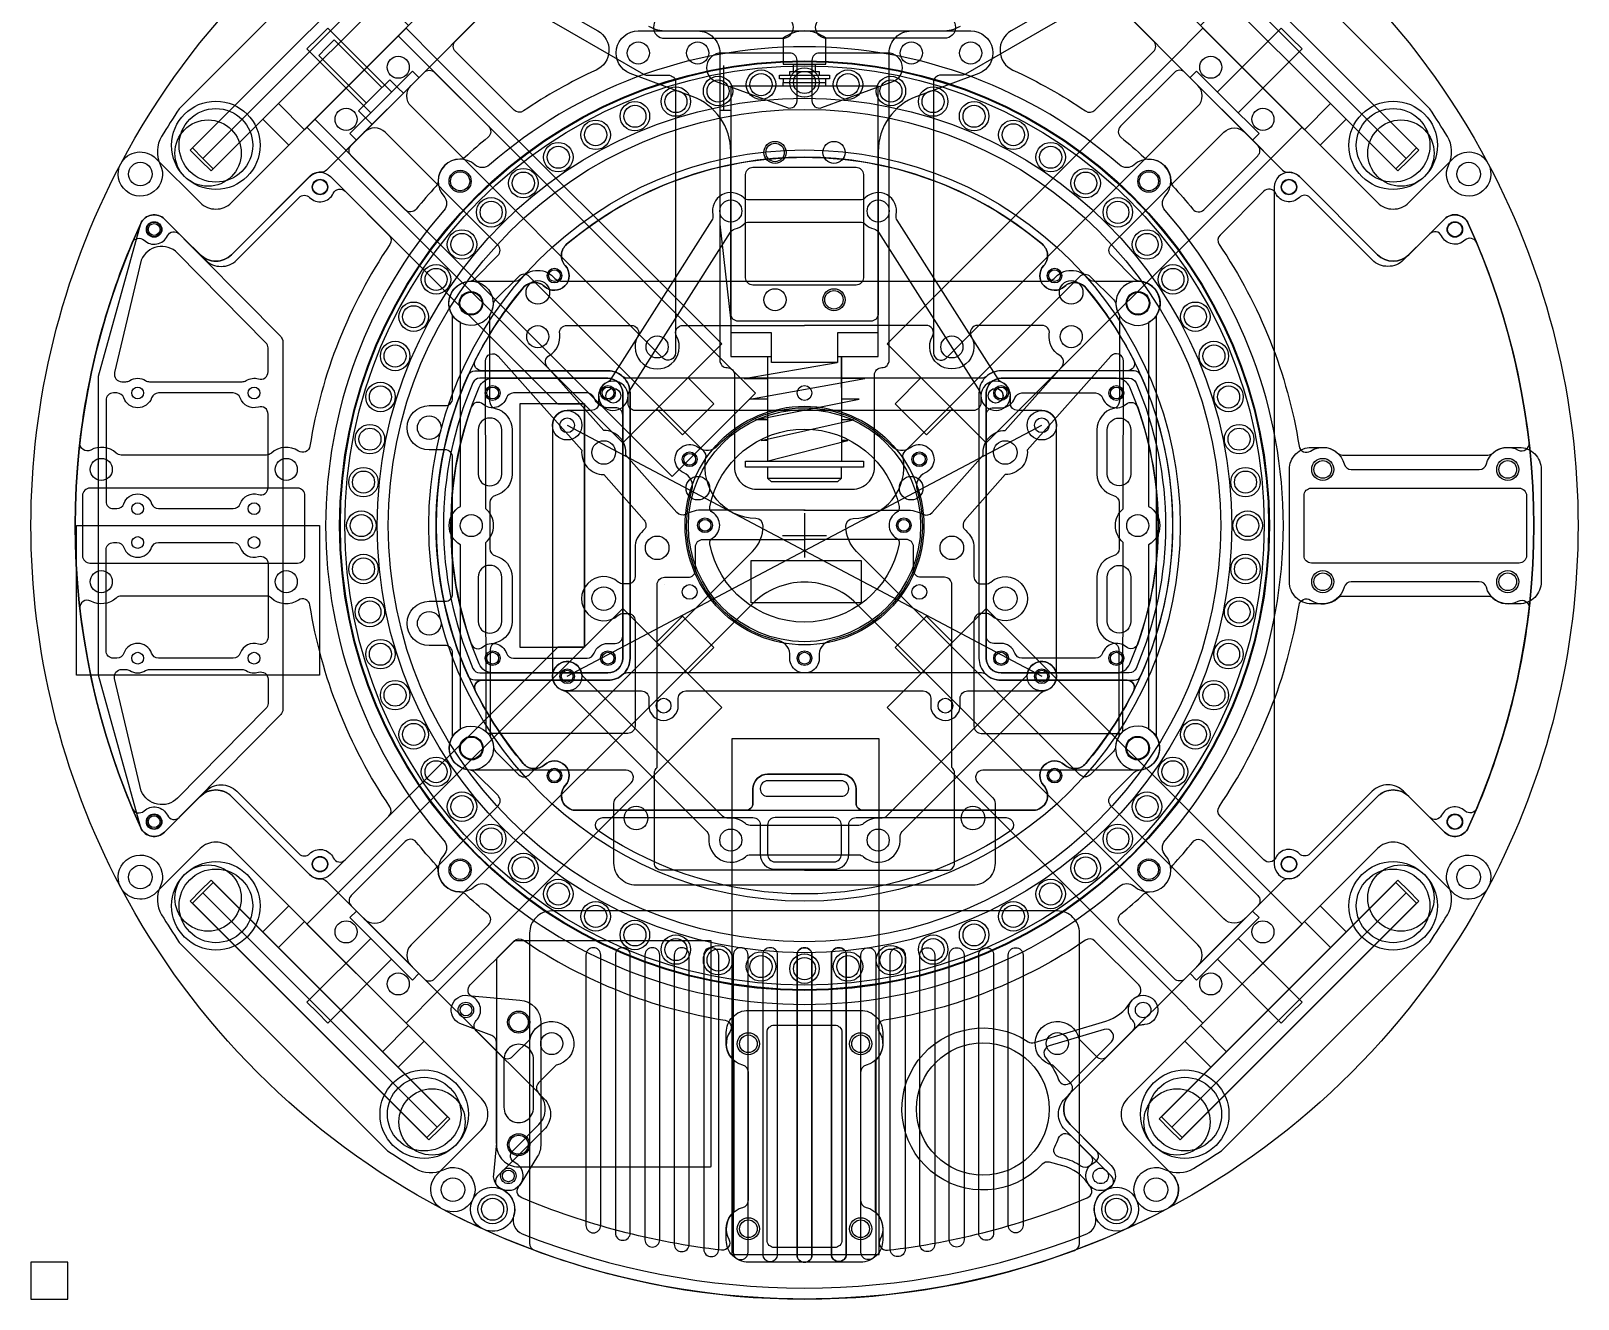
# Model space of a CAD drawing. Header units: inches. Extents: x 0 to 552, y 0 to 501.
# Drawn here: x 0 to 210, y 0 to 172.1 of the extents above; entities that cross this region are included whole.
import ezdxf

# ---------------------------------------------------------------- set-up
doc = ezdxf.new("R2010")
doc.units = ezdxf.units.IN
doc.header["$MEASUREMENT"] = 0
for name, color, linetype in [('2段目', 200, 'Continuous'), ('3段目', 1, 'Continuous'), ('MD', 4, 'Continuous'), ('omni wheel', 4, 'Continuous'), ('omni2', 4, 'Continuous'), ('カバー', 6, 'Continuous'), ('キッカー', 2, 'Continuous'), ('マウス', 4, 'Continuous'), ('モーター', 1, 'Continuous'), ('ラインセンサ', 3, 'Continuous'), ('ラインセンサカバー', 150, 'Continuous'), ('基板', 4, 'Continuous'), ('穴', 3, 'Continuous'), ('足回り', 240, 'Continuous'), ('部品', 2, 'Continuous')]:
    doc.layers.add(name, color=color, linetype=linetype)

# ---------------------------------------------------------------- blocks, each defined once
blk = doc.blocks.new('*U3')
at = {"layer": 'ラインセンサ'}
for radius in [2, 1.5]:
    blk.add_circle((0, 0), radius, dxfattribs=at)
blk = doc.blocks.new('*U4')
at = {"layer": 'ラインセンサ', "color": 0, "linetype": 'ByBlock', "lineweight": -2, "transparency": 16777216}
for p, rotation in [((93.27, 163.99), 11.25), ((99.1, 164.86), 5.624999999999975), ((110.9, 164.86), 354.3750000000002), ((116.73, 163.99), 348.75), ((87.54, 162.56), 16.87500000000001), ((122.46, 162.56), 343.125), ((81.98, 160.57), 22.50000000000002), ((128.02, 160.57), 337.5), ((76.65, 158.05), 28.12500000000003), ((133.35, 158.05), 331.8750000000001), ((71.58, 155.01), 33.75000000000003), ((138.42, 155.01), 326.2500000000001), ((66.84, 151.49), 39.37500000000003), ((143.16, 151.49), 320.6250000000001), ((62.47, 147.53), 45.00000000000002), ((147.53, 147.53), 315), ((58.51, 143.16), 50.62500000000003), ((151.49, 143.16), 309.375), ((54.99, 138.42), 56.25000000000001), ((155.01, 138.42), 303.75), ((51.95, 133.35), 61.87500000000003), ((158.05, 133.35), 298.1250000000001), ((49.43, 128.02), 67.50000000000003), ((160.57, 128.02), 292.5), ((47.44, 122.46), 73.125), ((162.56, 122.46), 286.875), ((46.01, 116.73), 78.75000000000004), ((163.99, 116.73), 281.25), ((45.14, 110.9), 84.37500000000001), ((164.86, 110.9), 275.625), ((44.85, 105), 90.00000000000006), ((165.15, 105), 270.0000000000001), ((45.14, 99.1), 95.62500000000006), ((164.86, 99.1), 264.3750000000001), ((46.01, 93.27), 101.25), ((163.99, 93.27), 258.75), ((47.44, 87.54), 106.875), ((162.56, 87.54), 253.125), ((49.43, 81.98), 112.5), ((160.57, 81.98), 247.5), ((51.95, 76.65), 118.125), ((158.05, 76.65), 241.8750000000001), ((54.99, 71.58), 123.75), ((155.01, 71.58), 236.2500000000001), ((58.51, 66.84), 129.375), ((151.49, 66.84), 230.6250000000001), ((62.47, 62.47), 135), ((147.53, 62.47), 225), ((66.84, 58.51), 140.625), ((143.16, 58.51), 219.375), ((71.58, 54.99), 146.25), ((138.42, 54.99), 213.75), ((76.65, 51.95), 151.875), ((133.35, 51.95), 208.125), ((81.98, 49.43), 157.5), ((128.02, 49.43), 202.5), ((87.54, 47.44), 163.125), ((93.27, 46.01), 168.75), ((116.73, 46.01), 191.2499999999999), ((122.46, 47.44), 196.875), ((99.1, 45.14), 174.3750000000001), ((105, 44.85), 180), ((110.9, 45.14), 185.625)]:
    blk.add_blockref('*U3', p, dxfattribs=dict(at, rotation=rotation))
blk.add_blockref('*U3', (105, 165.15), dxfattribs=at)

msp = doc.modelspace()

# ---------------------------------------------------------------- linework, layer by layer
for points in [[(55.87, 12.2, -0.504614), (55.16, 16.97), (61.16, 22.98, 0.414214), (61.16, 27.22), (44.19, 44.19), (27.22, 61.16, 0.414214), (22.98, 61.16), (16.97, 55.16, -0.504614), (12.2, 55.87, -0.248358), (12.2, 154.13, -0.504614), (16.97, 154.84), (22.98, 148.84, 0.414214), (27.22, 148.84), (44.19, 165.81), (60.59, 182.21, 0.198912)], [(149.41, 182.21), (165.81, 165.81), (182.78, 148.84, 0.414214), (187.02, 148.84), (193.03, 154.84, -0.504614), (197.8, 154.13, -0.248358), (197.8, 55.87, -0.504614), (193.03, 55.16), (187.02, 61.16, 0.414214), (182.78, 61.16), (165.81, 44.19), (148.84, 27.22, 0.414214), (148.84, 22.98), (154.84, 16.97, -0.504614), (154.13, 12.2, -0.248358), (55.87, 12.2)], [(86, 171.15), (102, 171.15, 0.414214), (103.5, 172.65), (103.5, 172.65, 0.414214), (102, 174.15), (86, 174.15, 0.414214), (84.5, 172.65), (84.5, 172.65, 0.414214), (86, 171.15)], [(124, 171.15), (108, 171.15, -0.414214), (106.5, 172.65), (106.5, 172.65, -0.414214), (108, 174.15), (124, 174.15, -0.414214), (125.5, 172.65), (125.5, 172.65, -0.414214), (124, 171.15)], [(12.23, 114.58, -0.186551), (11.56, 114.84, 0.318713), (8.11, 115.26, -0.606623), (6.64, 116.25, -0.071214), (13.75, 143.39, -0.522233), (15.35, 143.74, 0.507276), (18.53, 144.33, -0.517638), (20.13, 144.61), (23.68, 141.06, 0.414214), (27.93, 141.06), (36.41, 149.55, -0.414214), (37.82, 149.55, 0.517638), (41.04, 150.1, -0.517638), (42.65, 150.38), (48.6, 144.43, -0.359722), (48.72, 143.16, 0.109571), (37.86, 115.79, -0.546607), (36.32, 115.11, 0.344527), (32.63, 114.84, -0.186551), (31.96, 114.58), (12.23, 114.58)], [(197.77, 114.58, 0.186551), (198.44, 114.84, -0.318713), (201.89, 115.26, 0.606623), (203.36, 116.25, 0.071214), (196.25, 143.39, 0.522233), (194.65, 143.74, -0.507276), (191.47, 144.33, 0.517638), (189.87, 144.61), (186.32, 141.06, -0.414214), (182.07, 141.06), (173.59, 149.55, 0.414214), (172.18, 149.55, -0.517638), (168.96, 150.1, 0.517638), (167.35, 150.38), (161.4, 144.43, 0.359722), (161.28, 143.16, -0.109571), (172.14, 115.79, 0.546607), (173.68, 115.11, -0.344527), (177.37, 114.84, 0.186551), (178.04, 114.58), (197.77, 114.58)], [(12.23, 95.42, 0.186551), (11.56, 95.16, -0.318713), (8.11, 94.74, 0.606623), (6.64, 93.75, 0.071214), (13.75, 66.61, 0.522233), (15.35, 66.26, -0.507276), (18.53, 65.67, 0.517638), (20.13, 65.39), (23.68, 68.94, -0.414214), (27.93, 68.94), (36.41, 60.45, 0.414214), (37.82, 60.45, -0.517638), (41.04, 59.9, 0.517638), (42.65, 59.62), (48.6, 65.57, 0.359722), (48.72, 66.84, -0.109571), (37.86, 94.21, 0.546607), (36.32, 94.89, -0.344527), (32.63, 95.16, 0.186551), (31.96, 95.42), (12.23, 95.42)], [(197.77, 95.42, -0.186551), (198.44, 95.16, 0.318713), (201.89, 94.74, -0.606623), (203.36, 93.75, -0.071214), (196.25, 66.61, -0.522233), (194.65, 66.26, 0.507276), (191.47, 65.67, -0.517638), (189.87, 65.39), (186.32, 68.94, 0.414214), (182.07, 68.94), (173.59, 60.45, -0.414214), (172.18, 60.45, 0.517638), (168.96, 59.9, -0.517638), (167.35, 59.62), (161.4, 65.57, -0.359722), (161.28, 66.84, 0.109571), (172.14, 94.21, -0.546607), (173.68, 94.89, 0.344527), (177.37, 95.16, -0.186551), (178.04, 95.42), (197.77, 95.42)], [(95.42, 12.23, -0.186551), (95.16, 11.56, 0.318713), (94.74, 8.11, -0.606623), (93.75, 6.64, -0.071214), (66.61, 13.75, -0.522233), (66.26, 15.35, 0.507276), (65.67, 18.53, -0.517638), (65.39, 20.13), (68.94, 23.68, 0.414214), (68.94, 27.93), (60.45, 36.41, -0.414214), (60.45, 37.82, 0.517638), (59.9, 41.04, -0.517638), (59.62, 42.65), (65.57, 48.6, -0.359722), (66.84, 48.72, 0.109571), (94.21, 37.86, -0.546607), (94.89, 36.32, 0.344527), (95.16, 32.63, -0.186551), (95.42, 31.96), (95.42, 12.23)], [(114.58, 12.23, 0.186551), (114.84, 11.56, -0.318713), (115.26, 8.11, 0.606623), (116.25, 6.64, 0.071214), (143.39, 13.75, 0.522233), (143.74, 15.35, -0.507276), (144.33, 18.53, 0.517638), (144.61, 20.13), (141.06, 23.68, -0.414214), (141.06, 27.93), (149.55, 36.41, 0.414214), (149.55, 37.82, -0.517638), (150.1, 41.04, 0.517638), (150.38, 42.65), (144.43, 48.6, 0.359722), (143.16, 48.72, -0.109571), (115.79, 37.86, 0.546607), (115.11, 36.32, -0.344527), (114.84, 32.63, 0.186551), (114.58, 31.96), (114.58, 12.23)]]:
    msp.add_lwpolyline(points, format="xyb")
for points in [[(65.57, 161.4), (57.62, 169.35, -0.414214), (57.62, 170.76), (63.95, 177.09, -0.339036), (67.57, 177.56), (76.95, 172.16, -0.609794), (76.71, 166.83, 0.0417), (66.84, 161.28, -0.359722)], [(144.43, 161.4), (152.38, 169.35, 0.414214), (152.38, 170.76), (146.05, 177.09, 0.339036), (142.43, 177.56), (133.05, 172.16, 0.609794), (133.29, 166.83, -0.0417), (143.16, 161.28, 0.359722)], [(55, 151.08, 0.015213), (52.29, 147.96, -0.444308), (50.8, 147.88), (43.48, 155.2, -0.414214), (43.48, 156.62), (53.38, 166.52, -0.414214), (54.8, 166.52), (62.12, 159.2, -0.444308), (62.04, 157.71, 0.015213), (58.92, 155, -0.187032), (58.25, 154.74, 0.411277), (55.26, 151.75, -0.187032)], [(155, 151.08, -0.015213), (157.71, 147.96, 0.444308), (159.2, 147.88), (166.52, 155.2, 0.414214), (166.52, 156.62), (156.62, 166.52, 0.414214), (155.2, 166.52), (147.88, 159.2, 0.444308), (147.96, 157.71, -0.015213), (151.08, 155, 0.187032), (151.75, 154.74, -0.411277), (154.74, 151.75, 0.187032)], [(36.19, 110.08), (8, 110.08, 0.414214), (7, 109.08), (7, 100.92, 0.414214), (8, 99.92), (36.19, 99.92, 0.414214), (37.19, 100.92), (37.19, 109.08, 0.414214)], [(173.81, 110.08), (202, 110.08, -0.414214), (203, 109.08), (203, 100.92, -0.414214), (202, 99.92), (173.81, 99.92, -0.414214), (172.81, 100.92), (172.81, 109.08, -0.414214)], [(55, 58.92, -0.015213), (52.29, 62.04, 0.444308), (50.8, 62.12), (43.48, 54.8, 0.414214), (43.48, 53.38), (53.38, 43.48, 0.414214), (54.8, 43.48), (62.12, 50.8, 0.444308), (62.04, 52.29, -0.015213), (58.92, 55, 0.187032), (58.25, 55.26, -0.411277), (55.26, 58.25, 0.187032)], [(155, 58.92, 0.015213), (157.71, 62.04, -0.444308), (159.2, 62.12), (166.52, 54.8, -0.414214), (166.52, 53.38), (156.62, 43.48, -0.414214), (155.2, 43.48), (147.88, 50.8, -0.444308), (147.96, 52.29, 0.015213), (151.08, 55, -0.187032), (151.75, 55.26, 0.411277), (154.74, 58.25, -0.187032)], [(110.08, 36.19), (110.08, 8, -0.414214), (109.08, 7), (100.92, 7, -0.414214), (99.92, 8), (99.92, 36.19, -0.414214), (100.92, 37.19), (109.08, 37.19, -0.414214)]]:
    msp.add_lwpolyline(points, format="xyb", close=True)
msp.add_circle((105, 105), 63)
at = {"layer": '2段目'}
for points in [[(55.87, 12.2, -0.504624), (55.16, 16.97), (61.16, 22.98, 0.414214), (61.16, 27.22), (44.19, 44.19), (27.22, 61.16, 0.414214), (22.98, 61.16), (16.97, 55.16, -0.504614), (12.2, 55.87, -0.248358), (12.2, 154.13, -0.504614), (16.97, 154.84), (22.98, 148.84, 0.414214), (27.22, 148.84), (44.19, 165.81), (60.59, 182.21, 0.198912)], [(149.41, 182.21), (165.81, 165.81), (182.78, 148.84, 0.414214), (187.02, 148.84), (193.03, 154.84, -0.504614), (197.8, 154.13, -0.248358), (197.8, 55.87, -0.504614), (193.03, 55.16), (187.02, 61.16, 0.414214), (182.78, 61.16), (165.81, 44.19), (148.84, 27.22, 0.414214), (148.84, 22.98), (154.84, 16.97, -0.523735), (154.13, 12.2, -0.014709), (148.58, 9.47, -1), (146.09, 14.93, 0.000765), (146.37, 15.06, 0.522233), (146.66, 16.67), (140.36, 22.98, -0.414214), (140.36, 27.22), (141.09, 27.96, 0.414214), (141.09, 29.37), (138.72, 31.74, -1.863325), (142.26, 35.28), (144.63, 32.91, 0.414214), (146.04, 32.91), (158.39, 45.25, 0.414214), (158.39, 48.08), (112.07, 94.39, 0.198912), (105, 97.32, 0.198912), (97.93, 94.39), (51.61, 48.08, 0.414214), (51.61, 45.25), (63.96, 32.91, 0.414214), (65.37, 32.91), (67.75, 35.28, -1.863325), (71.28, 31.74), (68.91, 29.37, 0.414236), (68.91, 27.96), (69.64, 27.22, -0.414214), (69.64, 22.98), (63.34, 16.67, 0.522233), (63.63, 15.06, 0.000765), (63.91, 14.93, -1), (61.42, 9.47, -0.014709), (55.87, 12.2)], [(83.84, 172.81, 0.131271), (86.34, 172.15)], [(90.5, 172.15, -0.414214), (93.5, 169.15), (93.5, 127.45, 0.414214), (94.5, 126.45), (94.5, 126.45, -0.414214), (95.5, 125.45), (95.5, 112.95, 0.414214), (98.5, 109.95), (100.5, 109.95), (109.5, 109.95), (111.5, 109.95, 0.414214), (114.5, 112.95), (114.5, 125.45, -0.414214), (115.5, 126.45), (115.5, 126.45, 0.414214), (116.5, 127.45), (116.5, 169.15, -0.414214), (119.5, 172.15), (123.66, 172.15, 0.131271), (126.16, 172.81)]]:
    msp.add_lwpolyline(points, format="xyb", dxfattribs=at)
for points in [[(85.79, 127.74), (51.61, 161.92, -0.414214), (51.61, 164.75), (62.49, 175.63, -0.339454), (66.11, 176.11), (73.12, 172.06), (83.13, 166.28, 0.131652), (83.63, 166.15), (86.5, 166.15, -0.414214), (87.5, 165.15), (87.5, 128.45, -0.668179)], [(124.21, 127.74), (158.39, 161.92, 0.414214), (158.39, 164.75), (147.51, 175.63, 0.339454), (143.89, 176.11), (136.88, 172.06), (126.87, 166.28, -0.131652), (126.37, 166.15), (123.5, 166.15, 0.414214), (122.5, 165.15), (122.5, 128.45, 0.668179)], [(40.11, 56.75), (45.25, 51.61, 0.414214), (48.08, 51.61), (63.4, 66.94, 0.414214), (63.4, 68.35), (60.24, 71.5, 0.182676), (59.6, 71.8, -2.21525), (62.78, 74.98, 0.182676), (63.07, 74.33), (66.23, 71.18, 0.414214), (67.64, 71.18), (97.93, 101.46, 0.195579), (99.39, 104.94, 0.414057), (98.41, 105.95, -0.465237), (91.62, 114.23, 0.247309), (91.34, 115.12), (67.63, 138.83, 0.414214), (66.22, 138.83), (63.02, 135.63, 0.182676), (62.73, 134.99, -2.21525), (59.54, 138.17, 0.182676), (60.19, 138.46), (63.39, 141.66, 0.414214), (63.39, 143.08), (48.08, 158.39, 0.414214), (45.25, 158.39), (40.11, 153.25, -0.213422), (39.35, 152.96, 0.215267), (37.81, 152.36), (27.22, 141.77, -0.414212), (22.98, 141.77), (22.98, 141.77), (18.13, 146.61, 0.523448), (14.9, 146.02, 0.216949), (14.9, 63.97, 0.523448), (18.14, 63.39), (22.98, 68.23), (22.98, 68.23, -0.414212), (27.22, 68.23), (37.81, 57.63, 0.215267), (39.35, 57.04, -0.213423)], [(169.89, 56.75), (164.75, 51.61, -0.414214), (161.92, 51.61), (146.6, 66.94, -0.414214), (146.6, 68.35), (149.76, 71.51, -0.182676), (150.4, 71.8, 2.21525), (147.22, 74.98, -0.182676), (146.93, 74.33), (143.77, 71.18, -0.414214), (142.36, 71.18), (112.07, 101.46, -0.195579), (110.61, 104.94, -0.414057), (111.59, 105.95, 0.465237), (118.38, 114.23, -0.247309), (118.66, 115.12), (142.37, 138.83, -0.414214), (143.78, 138.83), (146.98, 135.63, -0.182676), (147.27, 134.99, 2.21525), (150.46, 138.17, -0.182676), (149.81, 138.46), (146.61, 141.66, -0.414214), (146.61, 143.08), (161.92, 158.39, -0.414214), (164.75, 158.39), (169.89, 153.25, 0.213422), (170.65, 152.96, -0.215267), (172.19, 152.37), (182.78, 141.77, 0.414212), (187.02, 141.77), (187.02, 141.77), (191.87, 146.61, -0.523448), (195.1, 146.02, -0.216949), (195.1, 63.98, -0.523448), (191.87, 63.39), (187.02, 68.23), (187.02, 68.23, 0.414212), (182.78, 68.23), (172.19, 57.64, -0.215267), (170.65, 57.04, 0.213423)]]:
    msp.add_lwpolyline(points, format="xyb", close=True, dxfattribs=at)
at = {"layer": '3段目'}
for points in [[(105, 138.18), (138.1, 138.18, 0.225269), (138.88, 138.54, -0.474624), (143.52, 138.54, 0.225269), (144.3, 138.18), (150.27, 138.18, -0.775698), (151.71, 132.55), (151.71, 107.61, -0.584393), (151.71, 102.39), (151.71, 77.39), (151.71, 77.39, -0.767327), (150.21, 71.79), (129.22, 71.79, 0.668179), (128.52, 70.08), (130.57, 68.03, -0.198912), (130.86, 67.32), (130.86, 59.17, -0.414214), (127.86, 56.17), (105, 56.17), (82.14, 56.17, -0.414214), (79.14, 59.17), (79.14, 67.32, -0.198912), (79.43, 68.03), (81.48, 70.08, 0.668179), (80.78, 71.79), (59.79, 71.79, -0.767327), (58.29, 77.39), (58.29, 77.39), (58.29, 102.39, -0.584393), (58.29, 107.61), (58.29, 132.55, -0.775698), (59.73, 138.18), (65.7, 138.18, 0.225269), (66.48, 138.54, -0.474624), (71.12, 138.54, 0.225269), (71.9, 138.18), (105, 138.18)], [(105.08, 107.11), (105.08, 107.11), (91.2, 107.11, 0.120952), (88.89, 106.54, -0.344025), (87.68, 106.76), (80.73, 114.58, 0.447214), (77.76, 117.92), (70.09, 126.54, -0.471802), (70.33, 128.07, 0.300901), (71.77, 131.04, -0.453632), (72.76, 132.18), (79, 132.18)], [(72.76, 132.18), (81.49, 132.18, -0.57), (82.37, 130.7, 1.68864), (87.63, 130.7, -0.57), (88.51, 132.18), (105, 132.18)], [(104.92, 107.11), (104.92, 107.11), (118.8, 107.11, -0.120952), (121.11, 106.54, 0.344025), (122.32, 106.76), (129.27, 114.58, -0.447214), (132.24, 117.92), (139.91, 126.54, 0.471802), (139.67, 128.07, -0.300901), (138.23, 131.04, 0.453632), (137.24, 132.18), (131, 132.18)], [(137.24, 132.18), (128.51, 132.18, 0.57), (127.63, 130.7, -1.68864), (122.37, 130.7, 0.57), (121.49, 132.18), (105, 132.18)], [(105, 58.2), (85.63, 58.2, -0.414214), (84.63, 59.2), (84.63, 71.39, -0.2252), (85, 72.16), (85, 96.98, -0.414214), (86, 97.98), (89.2, 97.98, 0.414214), (90.2, 98.98), (90.2, 102.11, -0.414214), (91.2, 103.11), (105, 103.11)], [(105, 58.2), (124.37, 58.2, 0.414214), (125.37, 59.2), (125.37, 71.39, 0.2252), (125, 72.16), (125, 96.98, 0.414214), (124, 97.98), (120.8, 97.98, -0.414214), (119.8, 98.98), (119.8, 102.11, 0.414214), (118.8, 103.11), (105, 103.11)]]:
    msp.add_lwpolyline(points, format="xyb", dxfattribs=at)
for points in [[(61.73, 107.29), (61.69, 127.33, -0.690214), (63.44, 128), (74.77, 115.26, 0.447214), (77.74, 111.92), (83.23, 105.75, -0.42751), (83.11, 104.31, 0.226005), (82, 101.98), (82, 98.08, -0.414214), (81, 97.08), (80.39, 97.08, -0.182676), (79.73, 97.33, 2.21525), (79.73, 92.83, -0.182676), (80.39, 93.08), (81, 93.08, -0.414214), (82, 92.08), (82, 77.79, -0.414214), (81, 76.79), (62.02, 76.79, 0.028297), (61.78, 77.03), (61.74, 102.72, 0.461865)], [(148.27, 107.29), (148.31, 127.33, 0.690214), (146.56, 128), (135.23, 115.26, -0.447214), (132.26, 111.92), (126.77, 105.75, 0.42751), (126.89, 104.31, -0.226005), (128, 101.98), (128, 98.08, 0.414214), (129, 97.08), (129.61, 97.08, 0.182676), (130.27, 97.33, -2.21525), (130.27, 92.83, 0.182676), (129.61, 93.08), (129, 93.08, 0.414214), (128, 92.08), (128, 77.79, 0.414214), (129, 76.79), (147.98, 76.79, -0.028297), (148.22, 77.03), (148.26, 102.72, -0.461865)]]:
    msp.add_lwpolyline(points, format="xyb", close=True, dxfattribs=at)
for points in [[(86, 96.98), (86, 96.98)], [(0, 0), (5, 0), (5, 5), (0, 5)]]:
    msp.add_lwpolyline(points, close=True, dxfattribs=at)
for centre, radius in [((59.73, 135.18), 1.6), ((68.8, 136.65), 1.6), ((141.2, 136.65), 1.6), ((150.27, 135.18), 1.6), ((68.8, 130.65), 1.5), ((85, 129.25), 1.5), ((125, 129.25), 1.5), ((141.2, 130.65), 1.5), ((77.75, 114.92), 1.6), ((132.25, 114.92), 1.6), ((90.52, 110.08), 1.6), ((119.48, 110.08), 1.6), ((59.76, 105), 1.5), ((150.24, 105), 1.5), ((85, 101.98), 1.6), ((125, 101.98), 1.6), ((77.75, 95.08), 1.6), ((132.25, 95.08), 1.6), ((59.79, 74.79), 1.6), ((150.21, 74.79), 1.6), ((82.14, 65.29), 1.6), ((127.86, 65.29), 1.6)]:
    msp.add_circle(centre, radius, dxfattribs=at)
at = {"layer": 'MD'}
for points in [[(62.67, 125), (78.32, 125, -0.414214), (80.32, 123), (80.32, 87, -0.414214), (78.32, 85), (62.67, 85, -0.300796), (60.83, 86.22, -0.203777), (60.83, 123.78, -0.300796)], [(147.33, 125), (131.68, 125, 0.414214), (129.68, 123), (129.68, 87, 0.414214), (131.68, 85), (147.33, 85, 0.300796), (149.17, 86.22, 0.203777), (149.17, 123.78, 0.300796)]]:
    msp.add_lwpolyline(points, format="xyb", close=True, dxfattribs=at)
for centre in [(62.67, 123), (78.32, 123), (131.68, 123), (147.33, 123), (62.67, 87), (78.32, 87), (131.68, 87), (147.33, 87)]:
    msp.add_circle(centre, 1, dxfattribs=at)
at = {"layer": 'omni wheel'}
for p, q in [((23.33, 154.85), (55.15, 186.67)), ((23.33, 154.85), (55.15, 186.67)), ((186.67, 154.85), (154.85, 186.67)), ((23.33, 55.15), (55.15, 23.33)), ((186.67, 55.15), (154.85, 23.33))]:
    msp.add_line(p, q, dxfattribs=at)
for points in [[(23.33, 154.85), (21.91, 156.27), (53.73, 188.09), (55.15, 186.67), (56.56, 185.26), (24.74, 153.44)], [(23.33, 154.85), (21.91, 156.27), (53.73, 188.09), (55.15, 186.67), (56.56, 185.26), (24.74, 153.44)], [(186.67, 154.85), (188.09, 156.27), (156.27, 188.09), (154.85, 186.67), (153.44, 185.26), (185.26, 153.44)], [(53.38, 175), (35, 156.62), (31.46, 160.15), (49.85, 178.54)], [(53.38, 175), (35, 156.62), (31.46, 160.15), (49.85, 178.54)], [(156.62, 175), (175, 156.62), (178.54, 160.15), (160.15, 178.54)], [(23.33, 55.15), (21.91, 53.73), (53.73, 21.91), (55.15, 23.33), (56.56, 24.74), (24.74, 56.56)], [(186.67, 55.15), (188.09, 53.73), (156.27, 21.91), (154.85, 23.33), (153.44, 24.74), (185.26, 56.56)], [(53.38, 35), (35, 53.38), (31.46, 49.85), (49.85, 31.46)], [(156.62, 35), (175, 53.38), (178.54, 49.85), (160.15, 31.46)]]:
    msp.add_lwpolyline(points, close=True, dxfattribs=at)
for centre, radius in [((25.1, 156.62), 6), ((25.1, 156.62), 6), ((184.9, 156.62), 6), ((25.1, 156.62), 5), ((25.1, 156.62), 5), ((184.9, 156.62), 5), ((25.1, 53.38), 6), ((184.9, 53.38), 6), ((25.1, 53.38), 5), ((184.9, 53.38), 5), ((53.38, 25.1), 6), ((53.38, 25.1), 5), ((156.62, 25.1), 6), ((156.62, 25.1), 5)]:
    msp.add_circle(centre, radius, dxfattribs=at)
at = {"layer": 'omni2'}
for points in [[(55.45, 186.97), (54.03, 188.38), (21.62, 155.97), (23.03, 154.55), (24.45, 153.14), (56.86, 185.55)], [(154.55, 186.97), (155.97, 188.38), (188.38, 155.97), (186.97, 154.55), (185.55, 153.14), (153.14, 185.55)], [(51.26, 172.88), (47.72, 176.42), (33.58, 162.28), (37.12, 158.74)], [(158.74, 172.88), (162.28, 176.42), (176.42, 162.28), (172.88, 158.74)], [(55.45, 23.03), (54.03, 21.62), (21.62, 54.03), (23.03, 55.45), (24.45, 56.86), (56.86, 24.45)], [(154.55, 23.03), (155.97, 21.62), (188.38, 54.03), (186.97, 55.45), (185.55, 56.86), (153.14, 24.45)], [(51.26, 37.12), (47.72, 33.58), (33.58, 47.72), (37.12, 51.26)], [(158.74, 37.12), (162.28, 33.58), (176.42, 47.72), (172.88, 51.26)]]:
    msp.add_lwpolyline(points, close=True, dxfattribs=at)
for centre in [(24.04, 155.56), (185.96, 155.56), (24.04, 54.44), (185.96, 54.44), (54.44, 24.04), (155.56, 24.04)]:
    msp.add_circle(centre, 4.5, dxfattribs=at)
at = {"layer": 'カバー'}
msp.add_line((67.69, 6.88), (67.69, 6.88), dxfattribs=at)
for points in [[(20.13, 161.58, 0.010928), (17.74, 157.82, 0.253098), (17.56, 154.02, -1.624211), (12.2, 154.13, -0.150385), (55.87, 197.8, -1.624211), (55.98, 192.44, 0.253098), (52.18, 192.26, 0.010928), (48.42, 189.87)], [(161.58, 189.87, 0.010928), (157.82, 192.26, 0.253098), (154.02, 192.44, -1.624211), (154.13, 197.8, -0.150385), (197.8, 154.13, -1.624211), (192.44, 154.02, 0.253098), (192.26, 157.82, 0.010928), (189.87, 161.58)], [(48.42, 20.13, 0.010928), (52.18, 17.74, 0.253098), (55.98, 17.56, -1.624211), (55.87, 12.2, -0.150385), (12.2, 55.87, -1.624211), (17.56, 55.98, 0.253098), (17.74, 52.18, 0.010928), (20.13, 48.42)], [(189.87, 48.42, 0.010928), (192.26, 52.18, 0.253098), (192.44, 55.98, -1.624211), (197.8, 55.87, -0.150385), (154.13, 12.2, -1.624211), (154.02, 17.56, 0.253098), (157.82, 17.74, 0.010928), (161.58, 20.13)], [(142.32, 7.55), (142.32, 34.69), (142.32, 49.69, 0.414214), (139.32, 52.69), (70.69, 52.69, 0.414214), (67.69, 49.69), (67.69, 34.69), (67.69, 7.57, 0.312946), (68.34, 6.63, 0.18058), (141.67, 6.61, 0.313123)], [(77.35, 10), (77.35, 46.69, 1), (75.33, 46.69), (75.33, 10, 1)], [(81.35, 8.99), (81.35, 46.69, 1), (79.33, 46.69), (79.33, 8.99, 1)], [(85.35, 8.06), (85.35, 46.69, 1), (83.33, 46.69), (83.33, 8.06, 1)], [(89.35, 7.45), (89.35, 46.69, 1), (87.33, 46.69), (87.33, 7.45, 1)], [(93.35, 6.77), (93.35, 46.69, 1), (91.33, 46.69), (91.33, 6.77, 1)], [(97.35, 6.36), (97.35, 46.69, 1), (95.33, 46.69), (95.33, 6.36, 1)], [(101.35, 6.1), (101.35, 46.69, 1), (99.33, 46.69), (99.33, 6.1, 1)], [(106.01, 6), (106.01, 46.69, 1), (103.99, 46.69), (103.99, 6, 1)], [(103.99, 6), (103.99, 46.69, -1), (106.01, 46.69), (106.01, 6, -1)], [(110.67, 6.1), (110.67, 46.69, 1), (108.65, 46.69), (108.65, 6.1, 1)], [(108.65, 6.1), (108.65, 46.69, -1), (110.67, 46.69), (110.67, 6.1, -1)], [(112.65, 6.36), (112.65, 46.69, -1), (114.67, 46.69), (114.67, 6.36, -1)], [(116.65, 6.77), (116.65, 46.69, -1), (118.67, 46.69), (118.67, 6.77, -1)], [(120.65, 7.45), (120.65, 46.69, -1), (122.67, 46.69), (122.67, 7.45, -1)], [(124.65, 8.06), (124.65, 46.69, -1), (126.67, 46.69), (126.67, 8.06, -1)], [(128.65, 8.99), (128.65, 46.69, -1), (130.67, 46.69), (130.67, 8.99, -1)], [(132.65, 10), (132.65, 46.69, -1), (134.67, 46.69), (134.67, 10, -1)], [(65.52, 11.31, 0.392215), (66.69, 8.85, 0.191871), (143.31, 8.85, 0.392215), (144.48, 11.31, -2.216345), (148.58, 9.47, -0.217346), (61.42, 9.47, -2.216345)]]:
    msp.add_lwpolyline(points, format="xyb", close=True, dxfattribs=at)
for centre, radius in [((70.69, 34.69), 1.5), ((139.32, 34.69), 1.5), ((62.66, 12.2), 1.98), ((147.34, 12.2), 1.98)]:
    msp.add_circle(centre, radius, dxfattribs=at)
at = {"layer": 'キッカー', "ltscale": 0.5}
for p, q in [((94, 167.46), (94, 161.35)), ((101.59, 166.15), (108.41, 166.15)), ((103.5, 166.65), (103.5, 167.65)), ((106.5, 166.65), (106.5, 167.65)), ((102.1, 164.65), (102.1, 165.15)), ((100, 127.95), (100, 113.75)), ((110, 111.45), (110, 112.95))]:
    msp.add_line(p, q, dxfattribs=at)
at = {"layer": 'キッカー'}
msp.add_line((115, 132.75), (115, 156.4), dxfattribs=at)
for points in [[(114, 132.75), (96, 132.75, -0.414214), (95, 133.75), (95, 155.76, 0.31466), (89.75, 163.27), (81.35, 166.35, -0.830457), (82.44, 172.15), (105, 172.15), (127.56, 172.15, -0.830457), (128.65, 166.35), (120.25, 163.27, 0.31466), (115, 155.76), (115, 133.75, -0.414214)], [(103, 169.15), (93.71, 169.15, 0.838109), (93.02, 165.27), (102.66, 161.74, 0.521306), (104, 162.68), (104, 168.15, 0.414214)], [(107.34, 161.74), (116.98, 165.27, 0.838109), (116.29, 169.15), (107, 169.15, 0.414214), (106, 168.15), (106, 162.68, 0.521306)], [(113, 152.65), (113, 138.65, -0.414214), (112, 137.65), (98, 137.65, -0.414214), (97, 138.65), (97, 152.65, -0.414214), (98, 153.65), (112, 153.65, -0.414214)]]:
    msp.add_lwpolyline(points, format="xyb", close=True, dxfattribs=at)
at = {"layer": 'キッカー', "ltscale": 0.5}
msp.add_lwpolyline([(102.1, 167.65), (107.9, 167.65), (107.9, 171.15, 0.344828), (102.1, 171.15)], format="xyb", close=True, dxfattribs=at)
for points in [[(101.59, 165.65), (101.59, 166.15), (108.41, 166.15), (108.41, 165.65)], [(97, 113.75), (113, 113.75), (113, 112.95), (97, 112.95)]]:
    msp.add_lwpolyline(points, close=True, dxfattribs=at)
for points in [[(103, 166.15), (103, 166.65), (107, 166.65), (107, 166.15)], [(109.5, 127.95), (115, 127.95), (115, 164.65), (95, 164.65), (95, 127.95), (100.5, 127.95)], [(102.1, 165.65), (102.1, 165.15), (107.9, 165.15)], [(107.9, 164.65), (107.9, 165.15), (107.9, 165.65)], [(95, 161.35), (93.5, 161.35), (93.5, 145.92), (95, 132.75)], [(115, 131.15), (109.5, 131.15), (109.5, 127.15), (100.5, 127.15), (100.5, 131.15), (95, 131.15)], [(110, 123.75), (110, 127.95), (110, 113.75)]]:
    msp.add_lwpolyline(points, dxfattribs=at)
at = {"layer": 'キッカー'}
for points in [[(96.82, 124.95), (100, 124.95), (96.82, 124.95), (109.42, 127.15)], [(100, 122.15), (97.59, 122.15), (113.18, 124.95), (110, 124.95)], [(100, 119.35), (98.36, 119.35), (112.41, 122.15), (110, 122.15)], [(100, 116.55), (99.13, 116.55), (111.64, 119.35), (110, 119.35)], [(99.9, 113.75), (110.87, 116.55), (110, 116.55), (110.87, 116.55)], [(100, 112.95), (100, 111.45), (110, 111.45), (109.5, 110.95), (100.5, 110.95), (100, 111.45)]]:
    msp.add_lwpolyline(points, dxfattribs=at)
for centre in [(82.44, 169.15), (82.44, 169.15), (127.56, 169.15), (127.56, 169.15), (101, 155.65), (109, 155.65), (109, 155.65), (101, 135.65), (101, 135.65), (109, 135.65)]:
    msp.add_circle(centre, 1.5, dxfattribs=at)
at = {"layer": 'キッカー', "ltscale": 0.5}
for centre in [(101, 155.65), (109, 135.65)]:
    msp.add_circle(centre, 1.25, dxfattribs=at)
at = {"layer": 'マウス', "linetype": 'Continuous'}
msp.add_lwpolyline([(97.77, 100.26), (112.67, 100.26), (112.67, 94.51), (97.77, 94.51)], close=True, dxfattribs=at)
for centre, radius in [((105, 105), 15.76), ((91.49, 105.04), 1), ((118.48, 105.04), 1)]:
    msp.add_circle(centre, radius, dxfattribs=at)
at = {"layer": 'モーター'}
for points in [[(46.13, 161.04), (37.47, 169.7), (38.89, 171.11), (40.3, 172.53), (48.96, 163.87)], [(163.87, 161.04), (172.53, 169.7), (171.11, 171.11), (169.7, 172.53), (161.04, 163.87)], [(45.53, 162.35), (39.06, 168.82), (40.12, 169.88), (40.12, 169.88), (40.12, 169.88), (41.18, 170.94), (47.65, 164.47)], [(44.19, 157.33), (43.3, 158.21), (47.55, 162.45), (51.79, 166.7), (52.67, 165.81)], [(165.81, 157.33), (166.7, 158.21), (162.45, 162.45), (158.21, 166.7), (157.33, 165.81)], [(46.31, 159.45), (45.6, 160.15), (44.47, 161.28), (46.59, 163.41), (48.72, 165.53), (49.85, 164.4), (50.55, 163.69)], [(89.16, 125.08), (92.7, 121.55), (88.45, 117.3), (84.92, 120.84)], [(120.84, 125.08), (117.3, 121.55), (121.55, 117.3), (125.08, 120.84)], [(89.16, 84.92), (92.7, 88.45), (88.45, 92.7), (84.92, 89.16)], [(120.84, 84.92), (117.3, 88.45), (121.55, 92.7), (125.08, 89.16)], [(44.19, 52.67), (43.3, 51.79), (47.55, 47.55), (51.79, 43.3), (52.67, 44.19)], [(165.81, 52.67), (166.7, 51.79), (162.45, 47.55), (158.21, 43.3), (157.33, 44.19)], [(46.13, 48.96), (37.47, 40.3), (38.89, 38.89), (40.3, 37.47), (48.96, 46.13)], [(163.87, 48.96), (172.53, 40.3), (171.11, 38.89), (169.7, 37.47), (161.04, 46.13)]]:
    msp.add_lwpolyline(points, dxfattribs=at)
for points in [[(41.71, 154.85), (37.47, 159.09), (50.91, 172.53), (55.15, 168.29), (48.43, 161.57)], [(168.29, 154.85), (172.53, 159.09), (159.09, 172.53), (154.85, 168.29), (161.57, 161.57)], [(48.43, 161.57), (54.09, 167.23), (98.35, 122.96), (92.7, 117.3), (87.04, 111.65), (42.77, 155.91), (48.43, 161.57), (42.77, 155.91), (38.53, 160.15), (44.19, 165.81), (49.85, 171.47), (54.09, 167.23)], [(80.32, 116.24), (93.76, 129.68), (55.15, 168.29), (41.71, 154.85)], [(129.68, 116.24), (116.24, 129.68), (154.85, 168.29), (168.29, 154.85)], [(80.32, 93.76), (93.76, 80.32), (55.15, 41.71), (41.71, 55.15)], [(129.68, 93.76), (116.24, 80.32), (154.85, 41.71), (168.29, 55.15)], [(41.71, 55.15), (37.47, 50.91), (50.91, 37.47), (55.15, 41.71), (48.43, 48.43)], [(168.29, 55.15), (172.53, 50.91), (159.09, 37.47), (154.85, 41.71), (161.57, 48.43)]]:
    msp.add_lwpolyline(points, close=True, dxfattribs=at)
at = {"layer": 'ラインセンサ'}
msp.add_lwpolyline([(137.29, 66.82), (137.29, 66.82, 0.426474), (137.47, 69.7, -0.959166), (140.3, 72.53, 0.426474), (143.18, 72.71, 0.366185), (143.18, 137.29, 0.426474), (140.3, 137.47, -0.959166), (137.47, 140.3, 0.426474), (137.29, 143.18, 0.366185), (72.71, 143.18, 0.426474), (72.53, 140.3, -0.959166), (69.7, 137.47, 0.426474), (66.82, 137.29, 0.366185), (66.82, 72.71, 0.426474), (69.7, 72.53, -0.959166), (72.53, 69.7, 0.188102), (72, 68.35, 0.414214), (74, 66.35), (136, 66.35, 0.177335)], format="xyb", close=True, dxfattribs=at)
for centre, radius in [((105, 105), 63), ((71.06, 138.94), 1), ((138.94, 138.94), 1), ((71.06, 71.06), 1), ((138.94, 71.06), 1)]:
    msp.add_circle(centre, radius, dxfattribs=at)
at = {"layer": 'ラインセンサカバー'}
for points in [[(40, 105, 0.181396), (56.04, 62.25, -0.378697), (56.03, 60.26, 0.94632), (60.26, 56.03, -0.378697), (62.25, 56.04, 0.181396), (105, 40, 0.181396), (147.75, 56.04, -0.378697), (149.74, 56.03, 0.94632), (153.97, 60.26, -0.378697), (153.96, 62.25, 0.181396), (170, 105, 0.181396), (153.96, 147.75, -0.378697), (153.97, 149.74, 0.94632), (149.74, 153.97, -0.378697), (147.75, 153.96, 0.181396), (105, 170, 0.181396), (62.25, 153.96, -0.378697), (60.26, 153.97, 0.94632), (56.03, 149.74, -0.378697), (56.04, 147.75, 0.181396)], [(129.03, 125), (105, 125), (80.97, 125, -0.182676), (80.31, 125.25, 0.182676), (78.32, 126), (61.22, 126, -0.558184), (60.32, 127.45, -0.059173), (66.82, 137.29, -0.426474), (69.7, 137.47, 0.959166), (72.53, 140.3, -0.426474), (72.71, 143.18, -0.177335), (105, 155, -0.177335), (137.29, 143.18, -0.426474), (137.47, 140.3, 0.959166), (140.3, 137.47, -0.426474), (143.18, 137.29, -0.059173), (149.68, 127.45, -0.558184), (148.78, 126), (131.68, 126, 0.182676), (129.69, 125.25, -0.182676)], [(60.27, 126), (78.32, 126, -0.414214), (81.32, 123), (81.32, 105), (81.32, 87, -0.414214), (78.32, 84), (60.27, 84, -0.295789), (59.35, 84.59, -0.213373), (59.35, 125.41, -0.295789)], [(60.92, 85), (78.32, 85, 0.414214), (80.32, 87), (80.32, 123, 0.414214), (78.32, 125), (60.92, 125, 0.299453), (60, 124.4, 0.206343), (60, 85.6, 0.299453)], [(149.73, 126), (131.68, 126, 0.414214), (128.68, 123), (128.68, 105), (128.68, 87, 0.414214), (131.68, 84), (149.73, 84, 0.295789), (150.65, 84.59, 0.213373), (150.65, 125.41, 0.295789)], [(149.08, 85), (131.68, 85, -0.414214), (129.68, 87), (129.68, 123, -0.414214), (131.68, 125), (149.08, 125, -0.299453), (150, 124.4, -0.206343), (150, 85.6, -0.299453)], [(79.32, 121), (78.32, 121, -0.317837), (76.44, 122.33, 0.317837), (75.49, 123), (65.5, 123, 0.317837), (64.55, 122.33, -0.527705), (61.36, 121.48, 0.527267), (59.77, 121.06, 0.172279), (59.77, 88.94, 0.527267), (61.36, 88.52, -0.527705), (64.55, 87.67, 0.317837), (65.5, 87), (75.49, 87, 0.317837), (76.44, 87.67, -0.317837), (78.32, 89), (79.32, 89, 0.414214), (80.32, 90), (80.32, 120, 0.414214)], [(130.68, 121), (131.68, 121, 0.317837), (133.56, 122.33, -0.317837), (134.51, 123), (144.5, 123, -0.317837), (145.45, 122.33, 0.527705), (148.64, 121.48, -0.527267), (150.23, 121.06, -0.172279), (150.23, 88.94, -0.527267), (148.64, 88.52, 0.527705), (145.45, 87.67, -0.317837), (144.5, 87), (134.51, 87, -0.317837), (133.56, 87.67, 0.317837), (131.68, 89), (130.68, 89, -0.414214), (129.68, 90), (129.68, 120, -0.414214)], [(129.03, 85), (105, 85), (80.97, 85, 0.182676), (80.31, 84.75, -0.182676), (78.32, 84), (61.22, 84, 0.558184), (60.32, 82.55, 0.059173), (66.82, 72.71, 0.426474), (69.7, 72.53, -0.959166), (72.53, 69.7, 0.653211), (74, 66.35), (97, 66.35, 0.414214), (98, 67.35), (98, 69.25, -0.414214), (100, 71.25), (110, 71.25, -0.414214), (112, 69.25), (112, 67.35, 0.414214), (113, 66.35), (136, 66.35, 0.653211), (137.47, 69.7, -0.959166), (140.3, 72.53, 0.426474), (143.18, 72.71, 0.059173), (149.68, 82.55, 0.558184), (148.78, 84), (131.68, 84, -0.182676), (129.69, 84.75, 0.182676)], [(100, 68.25), (110, 68.25, 0.414214), (111, 69.25), (111, 69.35, 0.414214), (110, 70.35), (100, 70.35, 0.414214), (99, 69.35), (99, 69.25, 0.414214)], [(112, 65.35), (132.36, 65.35, -0.740334), (132.92, 63.52, -0.305204), (77.08, 63.52, -0.740334), (77.64, 65.35), (98, 65.35, -0.414214), (99, 64.35), (99, 60.35, 0.414214), (101, 58.35), (109, 58.35, 0.414214), (111, 60.35), (111, 64.35, -0.414214)], [(110, 60.35), (110, 64.35, 0.414214), (109, 65.35), (101, 65.35, 0.414214), (100, 64.35), (100, 60.35, 0.414214), (101, 59.35), (109, 59.35, 0.414214)]]:
    msp.add_lwpolyline(points, format="xyb", close=True, dxfattribs=at)
msp.add_lwpolyline([(74, 66.35, -0.653211), (72.53, 69.7, 0.959166), (69.7, 72.53, -0.426474), (66.82, 72.71, -0.059173), (60.32, 82.55, -0.558184), (61.22, 84), (78.32, 84, 0.414214), (81.32, 87), (81.32, 105), (81.32, 123, 0.414214), (78.32, 126), (61.22, 126, -0.558184), (60.32, 127.45, -0.059173), (66.82, 137.29, -0.426474), (69.7, 137.47, 0.959166), (72.53, 140.3, -0.426474), (72.71, 143.18, -0.177335), (105, 155, -0.177335), (137.29, 143.18, -0.426474), (137.47, 140.3, 0.959166), (140.3, 137.47, -0.426474), (143.18, 137.29, -0.059173), (149.68, 127.45, -0.558184), (148.78, 126), (131.68, 126, 0.414214), (128.68, 123), (128.68, 105), (128.68, 87, 0.414214), (131.68, 84), (148.78, 84, -0.558184), (149.68, 82.55, -0.059173), (143.18, 72.71, -0.426474), (140.3, 72.53, 0.959166), (137.47, 69.7, -0.653211), (136, 66.35), (113, 66.35, -0.414214), (112, 67.35), (112, 69.25, 0.414214), (110, 71.25), (100, 71.25, 0.414214), (98, 69.25), (98, 67.35, -0.414214), (97, 66.35), (74, 66.35)], format="xyb", dxfattribs=at)
for centre, radius in [((105, 105), 63.1), ((105, 105), 62.4), ((105, 105), 58), ((105, 105), 56.5), ((105, 105), 51), ((58.26, 151.74), 1.3), ((151.74, 151.74), 1.3), ((71.06, 138.94), 0.8), ((138.94, 138.94), 0.8), ((105, 123), 1), ((62.67, 123), 0.8), ((78.32, 123), 0.8), ((131.68, 123), 0.8), ((147.33, 123), 0.8), ((105, 105), 16.2), ((89.41, 114), 1), ((120.59, 114), 1), ((89.41, 96), 1), ((120.59, 96), 1), ((62.67, 87), 0.8), ((78.32, 87), 0.8), ((105, 87), 1), ((131.68, 87), 0.8), ((147.33, 87), 0.8), ((71.06, 71.06), 0.8), ((138.94, 71.06), 0.8), ((58.26, 58.26), 1.3), ((151.74, 58.26), 1.3)]:
    msp.add_circle(centre, radius, dxfattribs=at)
at = {"layer": '基板'}
for p, q in [((72.79, 118.62), (137.21, 84.55)), ((72.79, 84.55), (137.21, 118.62)), ((105, 106.67), (105, 100.67)), ((102, 103.67), (108, 103.67))]:
    msp.add_line(p, q, dxfattribs=at)
for points in [[(75.16, 88.49), (71.62, 88.49, 0.198912), (71.44, 88.42), (40.65, 57.62, -0.414214), (37.82, 57.62), (27.22, 68.23, 0.414214), (22.98, 68.23), (18.13, 63.39, -0.523448), (14.9, 63.98, -0.216949), (14.9, 146.02, -0.523448), (18.13, 146.61), (22.98, 141.77, 0.414214), (27.22, 141.77), (37.82, 152.38, -0.414214), (40.65, 152.38), (71.44, 121.58, 0.198912), (71.62, 121.51), (75.16, 121.51)], [(168.76, 59.04, 0.198912), (169.35, 57.63, 0.414214), (172.18, 57.63), (182.78, 68.23, -0.414214), (187.02, 68.23), (191.87, 63.39, 0.523448), (195.1, 63.98, 0.216949), (195.1, 146.03, 0.523448), (191.86, 146.61), (187.02, 141.77, -0.414214), (182.78, 141.77), (172.18, 152.38, 0.414214), (169.35, 152.38), (169.35, 152.38, 0.198912), (168.76, 150.96)], [(92.24, 17.95), (92.31, 17.98), (92.34, 18.05), (92.34, 48.61), (65.58, 48.61), (63.23, 46.26), (63.2, 46.19), (63.2, 20.95, 0.414214), (66.2, 17.95)]]:
    msp.add_lwpolyline(points, format="xyb", close=True, dxfattribs=at)
msp.add_lwpolyline([(121.13, 82.55, -0.414213), (122.13, 81.55), (122.13, 80.55, 1), (126.13, 80.55), (126.13, 81.55, -0.414214), (127.13, 82.55), (137.21, 82.55, 0.414214), (139.21, 84.55), (139.21, 118.62, 0.414214), (137.21, 120.62), (133.94, 120.62, -0.414213), (132.94, 121.62), (132.94, 122.62, 1), (128.94, 122.62), (128.94, 121.62, -0.414214), (127.94, 120.62), (105, 120.62), (82.05, 120.62, -0.414214), (81.05, 121.62), (81.05, 122.62, 1), (77.05, 122.62), (77.05, 121.62, -0.414213), (76.05, 120.62), (72.79, 120.62, 0.414214), (70.79, 118.62), (70.79, 84.55, 0.414214), (72.79, 82.55), (82.87, 82.55, -0.414214), (83.87, 81.55), (83.87, 80.55, 1), (87.87, 80.55), (87.87, 81.55, -0.414213), (88.87, 82.55), (105, 82.55), (121.13, 82.55)], format="xyb", dxfattribs=at)
msp.add_lwpolyline([(66.36, 88.49), (75.16, 88.49), (75.16, 121.51), (66.36, 121.51)], close=True, dxfattribs=at)
for centre, radius in [((39.24, 150.96), 1), ((39.24, 150.96), 1), ((170.76, 150.96), 1), ((16.72, 145.2), 1), ((16.72, 145.2), 1), ((193.28, 145.2), 1), ((79.05, 122.62), 1), ((130.94, 122.62), 1), ((72.79, 118.62), 2), ((137.21, 118.62), 2), ((72.79, 118.62), 1), ((137.21, 118.62), 1), ((72.79, 84.55), 2), ((137.21, 84.55), 2), ((72.79, 84.55), 1), ((137.21, 84.55), 1), ((85.87, 80.55), 1), ((124.13, 80.55), 1), ((16.72, 64.8), 1), ((16.72, 64.8), 1), ((193.28, 64.8), 1), ((39.24, 59.04), 1), ((170.76, 59.04), 1), ((66.2, 37.59), 1.5), ((66.2, 20.95), 1.5)]:
    msp.add_circle(centre, radius, dxfattribs=at)
at = {"layer": '穴'}
for centre, radius in [((82.44, 169.15), 1.5), ((90.5, 169.15), 1.5), ((119.5, 169.15), 1.5), ((127.56, 169.15), 1.5), ((49.85, 167.22), 1.5), ((49.85, 167.22), 1.5), ((160.15, 167.22), 1.5), ((42.78, 160.15), 1.5), ((42.78, 160.15), 1.5), ((167.22, 160.15), 1.5), ((14.85, 152.72), 1.6), ((195.15, 152.72), 1.6), ((39.24, 150.96), 1.05), ((58.26, 151.74), 1.5), ((151.74, 151.74), 1.5), ((170.76, 150.96), 1.05), ((16.72, 145.2), 1.05), ((193.28, 145.2), 1.05), ((59.73, 135.18), 1.5), ((150.27, 135.18), 1.5), ((9.54, 112.62), 1.5), ((34.65, 112.62), 1.5), ((175.35, 112.62), 1.5), ((200.46, 112.62), 1.5), ((9.54, 97.38), 1.5), ((34.65, 97.38), 1.5), ((175.35, 97.38), 1.5), ((200.46, 97.38), 1.5), ((59.79, 74.79), 1.5), ((150.21, 74.79), 1.5), ((16.72, 64.8), 1.05), ((193.28, 64.8), 1.05), ((14.85, 57.28), 1.6), ((39.24, 59.04), 1.05), ((58.26, 58.26), 1.5), ((151.74, 58.26), 1.5), ((170.76, 59.04), 1.05), ((195.15, 57.28), 1.6), ((42.78, 49.85), 1.5), ((167.22, 49.85), 1.5), ((49.85, 42.78), 1.5), ((160.15, 42.78), 1.5), ((59.04, 39.24), 1.05), ((150.96, 39.24), 1.05), ((70.69, 34.69), 1.5), ((97.38, 34.65), 1.5), ((112.62, 34.65), 1.5), ((139.32, 34.69), 1.5), ((64.8, 16.72), 1.05), ((145.2, 16.72), 1.05), ((57.28, 14.85), 1.6), ((152.72, 14.85), 1.6), ((62.66, 12.2), 1.5), ((147.34, 12.2), 1.5), ((97.38, 9.54), 1.5), ((112.62, 9.54), 1.5)]:
    msp.add_circle(centre, radius, dxfattribs=at)
at = {"layer": '足回り'}
msp.add_lwpolyline([(39.19, 84.7), (6.19, 84.7), (6.19, 105), (39.19, 105)], close=True, dxfattribs=at)
for centre in [(30.29, 102.7), (14.49, 87)]:
    msp.add_circle(centre, 0.8, dxfattribs=at)
at = {"layer": '部品'}
for points in [[(113.25, 145.92, 0.137293), (114.43, 145.27, -0.196262), (115.05, 144.83), (128.79, 123.21, -0.147477), (128.95, 122.66, 1.863325), (131.76, 124.45, -0.147477), (131.32, 124.82), (117.58, 146.44, -0.196262), (117.45, 147.18, 0.742596), (113.25, 149.49, -0.196257), (112.55, 149.2), (97.45, 149.2, -0.196262), (96.75, 149.49, 0.742601), (92.55, 147.18, -0.196262), (92.42, 146.44), (78.68, 124.82, -0.147477), (78.24, 124.45, 1.863325), (81.05, 122.66, -0.147477), (81.21, 123.21), (94.95, 144.83, -0.196262), (95.57, 145.27, 0.137296), (96.75, 145.92, -0.196262), (97.45, 146.2), (112.55, 146.2, -0.196257)], [(34.19, 105), (34.19, 80.05, -0.197348), (33.9, 79.35), (18.13, 63.39, -0.523454), (14.9, 63.98), (9.19, 84.7), (9.19, 105), (9.19, 125.3), (14.9, 146.02, -0.523454), (18.13, 146.61), (33.9, 130.65, -0.197348), (34.19, 129.95)], [(32.19, 125.86), (32.19, 129.13, 0.197348), (31.9, 129.83), (19.88, 142, 0.534786), (14.98, 141.05), (11.35, 125.76, 0.484181), (12.33, 124.53), (12.87, 124.53, 0.143568), (13.41, 124.68, -0.293179), (15.57, 124.68, 0.143568), (16.11, 124.53), (28.67, 124.53, 0.143568), (29.21, 124.68, -0.222325), (30.89, 124.91, 0.506548)], [(57.23, 122.28), (57.23, 133.52, -1.861295), (62.24, 133.52), (62.26, 121.88, 0.344322), (63.02, 120.91, -0.34483), (65.3, 118), (65.3, 112, -0.343028), (63.04, 109.09, 0.343536), (62.28, 108.12), (62.29, 101.87, 0.341702), (63.04, 100.9, -0.342209), (65.3, 98), (65.3, 92, -0.340409), (63.06, 89.1, 0.340916), (62.32, 88.13), (62.34, 76.37, -1.79163), (57.23, 76.36), (57.23, 87.72, 0.414214), (56.23, 88.72), (54.06, 88.72, -1), (54.06, 94.72), (56.23, 94.72, 0.414214), (57.23, 95.72), (57.23, 114.28, 0.414214), (56.23, 115.28), (54.06, 115.28, -1), (54.06, 121.28), (56.23, 121.28, 0.414214)], [(146.96, 100.9, 0.342209), (144.7, 98), (144.7, 92, 0.340409), (146.94, 89.1, -0.340916), (147.68, 88.13), (147.66, 76.37, 1.79163), (152.77, 76.36), (152.77, 133.52, 1.861295), (147.76, 133.52), (147.74, 121.88, -0.344322), (146.98, 120.91, 0.34483), (144.7, 118), (144.7, 112, 0.343028), (146.96, 109.09, -0.343536), (147.72, 108.12), (147.71, 101.87, -0.341702)], [(32.19, 110.16), (32.19, 120.14, 0.506446), (30.89, 121.09, -0.403769), (28.4, 122.33, 0.317837), (27.46, 123), (17.32, 123, 0.317837), (16.38, 122.33, -0.707107), (12.6, 122.33, 0.317837), (11.66, 123), (11.19, 123, 0.414214), (10.19, 122), (10.19, 108.3, 0.414214), (11.19, 107.3), (11.66, 107.3, 0.317837), (12.6, 107.97, -0.707107), (16.38, 107.97, 0.317837), (17.32, 107.3), (27.46, 107.3, 0.317837), (28.4, 107.97, -0.403769), (30.89, 109.21, 0.506446)], [(106.99, 87.22, -1.118034), (103.01, 87.22, 0.381966), (101.47, 89.4, -0.437318), (89.72, 109.74, 0.381966), (88.61, 112.17, -1.118034), (90.6, 115.61, 0.381966), (93.25, 115.86, -0.437318), (116.75, 115.86, 0.381966), (119.4, 115.61, -1.118034), (121.39, 112.17, 0.381966), (120.28, 109.74, -0.437318), (108.53, 89.4, 0.381966)], [(63.9, 112), (63.9, 118, 1), (60.7, 118), (60.7, 112, 1)], [(92.5, 103.31, 0.573462), (92.51, 106.77, -0.31888), (92.15, 107.56, -0.820001), (117.84, 107.57, -0.322318), (117.48, 106.78, 0.580929), (117.49, 103.3, -0.322318), (117.86, 102.51, -0.825257), (92.14, 102.52, -0.31888)], [(146.1, 112), (146.1, 118, -1), (149.3, 118), (149.3, 112, -1)], [(175.35, 115.62, -0.341999), (178.25, 113.37, 0.341999), (179.22, 112.62), (196.59, 112.62, 0.341999), (197.56, 113.37, -0.341999), (200.46, 115.62), (202, 115.62, -0.414214), (205, 112.62), (205, 105), (205, 97.38, -0.414214), (202, 94.38), (200.46, 94.38, -0.341999), (197.56, 96.63, 0.341999), (196.59, 97.38), (179.22, 97.38, 0.341999), (178.25, 96.63, -0.341999), (175.35, 94.38), (173.81, 94.38, -0.414214), (170.81, 97.38), (170.81, 105), (170.81, 112.62, -0.414214), (173.81, 115.62)], [(32.19, 99.84), (32.19, 89.86, -0.506446), (30.89, 88.91, 0.403769), (28.4, 87.67, -0.317837), (27.46, 87), (17.32, 87, -0.317837), (16.38, 87.67, 0.707107), (12.6, 87.67, -0.317837), (11.66, 87), (11.19, 87, -0.414214), (10.19, 88), (10.19, 101.7, -0.414214), (11.19, 102.7), (11.66, 102.7, -0.317837), (12.6, 102.03, 0.707107), (16.38, 102.03, -0.317837), (17.32, 102.7), (27.46, 102.7, -0.317837), (28.4, 102.03, 0.403769), (30.89, 100.79, -0.506446)], [(60.7, 98), (60.7, 92, 1), (63.9, 92), (63.9, 98, 1)], [(149.3, 98), (149.3, 92, -1), (146.1, 92), (146.1, 98, -1)], [(113.02, 60.05, 0.685893), (117.98, 62.63, -0.227735), (118.27, 63.45), (137.1, 82.31, -0.147477), (137.61, 82.59, 1.863325), (135.25, 84.94, -0.147477), (134.97, 84.43), (116.15, 65.57, -0.227735), (115.33, 65.28, 0.21104), (113.02, 64.55, -0.182666), (112.36, 64.3), (97.64, 64.3, -0.182654), (96.98, 64.55, 0.211031), (94.67, 65.28, -0.227735), (93.86, 65.57), (75.03, 84.43, -0.147477), (74.75, 84.94, 1.863325), (72.39, 82.59, -0.147477), (72.9, 82.31), (91.73, 63.45, -0.227735), (92.02, 62.63, 0.685926), (96.98, 60.05, -0.182697), (97.65, 60.3), (112.36, 60.3, -0.182666)], [(32.19, 84.14), (32.19, 80.87, -0.197348), (31.9, 80.17), (19.88, 68, -0.534786), (14.98, 68.95), (11.35, 84.24, -0.484181), (12.33, 85.47), (12.87, 85.47, -0.143568), (13.41, 85.32, 0.293179), (15.57, 85.32, -0.143568), (16.11, 85.47), (28.67, 85.47, -0.143568), (29.21, 85.32, 0.222325), (30.89, 85.09, -0.506548)], [(115.62, 34.65, -0.341999), (113.37, 31.75, 0.341999), (112.62, 30.78), (112.62, 13.41, 0.341999), (113.37, 12.44, -0.341999), (115.62, 9.54), (115.62, 8, -0.414214), (112.62, 5), (105, 5), (97.38, 5, -0.414214), (94.38, 8), (94.38, 9.54, -0.341999), (96.63, 12.44, 0.341999), (97.38, 13.41), (97.38, 30.78, 0.341999), (96.63, 31.75, -0.341999), (94.38, 34.65), (94.38, 36.19, -0.414214), (97.38, 39.19), (105, 39.19), (112.62, 39.19, -0.414214), (115.62, 36.19)], [(110.08, 36.19), (110.08, 8, -0.414214), (109.08, 7), (100.92, 7, -0.414214), (99.92, 8), (99.92, 36.19, -0.414214), (100.92, 37.19), (109.08, 37.19, -0.414214)], [(141.13, 29.41), (146.66, 34.94, 0.779306), (145.67, 36.6), (138.22, 34.37, 0.53513), (137.73, 32.78, -0.079908), (139.49, 29.76, 0.542654)], [(68.2, 26.04), (68.2, 32.5, 1.043551), (64.21, 32.5), (64.21, 26.04, 1.043551)], [(143.79, 18.14, -0.356906), (142.53, 18.04, 0.09638), (140.08, 19.12), (139.59, 19.25, -0.482951), (138.96, 20.68, 0.029189), (139.49, 21.85, -0.542654), (141.13, 22.2), (143.78, 19.55, -0.411017)]]:
    msp.add_lwpolyline(points, format="xyb", close=True, dxfattribs=at)
at = {"layer": '部品', "color": 1}
msp.add_lwpolyline([(115.15, 6.05), (115.15, 76.05), (95.15, 76.05), (95.15, 6.05)], close=True, dxfattribs=at)
at = {"layer": '部品'}
for points in [[(63.21, 21.11), (63.21, 34.83, 0.311458), (62.56, 35.76), (58.23, 37.41, -0.867446), (59.31, 41.22), (66.37, 40.58, -0.408671), (69.2, 37.48), (69.2, 21.05, -0.146308), (68.77, 19.39), (66.51, 15.68, -0.797538), (62.81, 16.92), (63.22, 21.23)], [(150.53, 37.16, 0.148465), (150.02, 36.88), (141.06, 27.93, 0.414214), (141.06, 23.68), (146.61, 18.13, -1.105101), (143.53, 15.61, 0.184458), (140.05, 18.1), (138.24, 18.57, 0.275155), (137.26, 18.29, -2.164493), (135.36, 34.93, 0.224534), (136.21, 34.81), (145.89, 37.72, 0.182676), (149.26, 40.29, -1.613137), (151.15, 37.25, 0.025805), (150.53, 37.16, -0.025805)]]:
    msp.add_lwpolyline(points, format="xyb", dxfattribs=at)
for centre, radius in [((95, 147.7), 1.5), ((115, 147.7), 1.5), ((16.72, 145.2), 0.8), ((59.73, 135.18), 1.6), ((150.27, 135.18), 1.6), ((14.49, 123), 0.8), ((30.29, 123), 0.8), ((79.05, 122.62), 1), ((130.95, 122.62), 1), ((54.06, 118.28), 1.6), ((89.41, 114), 0.8), ((120.59, 114), 0.8), ((175.35, 112.62), 1.2), ((200.46, 112.62), 1.2), ((14.49, 107.3), 0.8), ((30.29, 107.3), 0.8), ((91.49, 105.04), 0.8), ((118.48, 105.04), 0.8), ((14.49, 102.7), 0.8), ((30.29, 102.7), 0.8), ((175.35, 97.38), 1.2), ((200.46, 97.38), 1.2), ((54.06, 91.72), 1.6), ((14.49, 87), 0.8), ((30.29, 87), 0.8), ((105, 87), 0.8), ((72.79, 84.55), 0.8), ((137.21, 84.55), 0.8), ((59.79, 74.79), 1.6), ((150.21, 74.79), 1.6), ((16.72, 64.8), 0.8), ((95, 62.3), 1.5), ((95, 62.3), 1.5), ((115, 62.3), 1.5), ((59.04, 39.24), 0.8), ((66.2, 37.59), 1.3), ((97.38, 34.65), 1.2), ((112.62, 34.65), 1.2), ((129.22, 25.8), 9), ((66.2, 20.95), 1.3), ((64.8, 16.72), 0.8), ((97.38, 9.54), 1.2), ((112.62, 9.54), 1.2)]:
    msp.add_circle(centre, radius, dxfattribs=at)

# ---------------------------------------------------------------- block references
at = {"layer": 'ラインセンサ'}
msp.add_blockref('*U4', (0, 0), dxfattribs=at)

doc.saveas('drawing.dxf')
